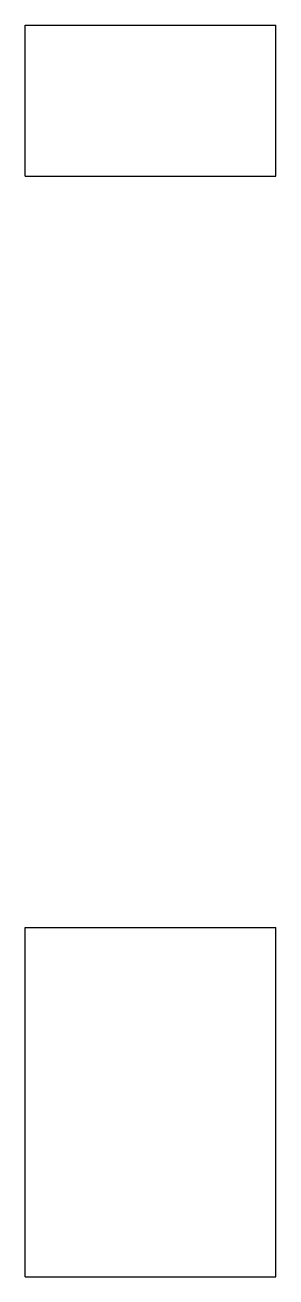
# Model space of a CAD drawing. Header units: millimetres. Extents: x 0 to 24, y 0 to 120.
import ezdxf

# ---------------------------------------------------------------- set-up
doc = ezdxf.new("R2010")
doc.units = ezdxf.units.MM

msp = doc.modelspace()

# ---------------------------------------------------------------- linework, layer by layer
at = {"layer": 'sheet_layer'}
for p, q in [((0, 120), (24, 120)), ((0, 105.5), (0, 120)), ((24, 105.5), (24, 120)), ((0, 105.5), (24, 105.5)), ((0, 33.5), (24, 33.5)), ((0, 0), (0, 33.5)), ((24, 0), (24, 33.5)), ((0, 0), (24, 0))]:
    msp.add_line(p, q, dxfattribs=at)

doc.saveas('drawing.dxf')
